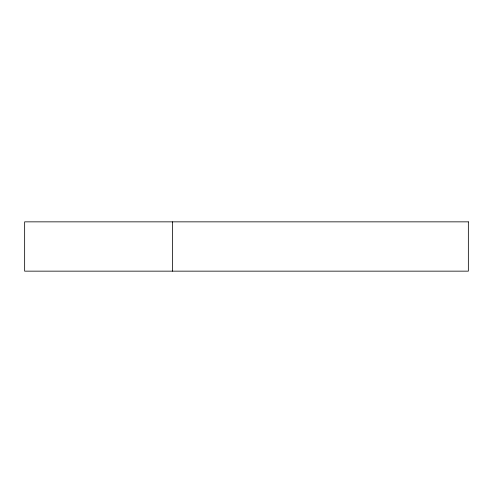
<?xml version="1.0" encoding="UTF-8"?>
<svg xmlns="http://www.w3.org/2000/svg" width="493" height="493" viewBox="0 0 493 493"><rect width="100%" height="100%" fill="white"/><g stroke="black" fill="none" stroke-linecap="round" stroke-linejoin="round"><path stroke-width="0.74" d="M172.55 221.85L172.55 271.15M468.35 221.85L24.65 221.85L24.65 271.15L468.35 271.15L468.35 221.85"/></g></svg>
